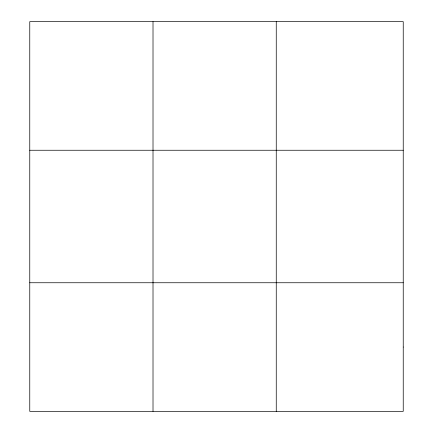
<?xml version="1.0" encoding="UTF-8"?>
<svg xmlns="http://www.w3.org/2000/svg" width="433" height="433" viewBox="0 0 433 433"><rect width="100%" height="100%" fill="white"/><g stroke="black" fill="none" stroke-linecap="round" stroke-linejoin="round"><path stroke-width="0.65" d="M153.011 411.35L153.011 21.65M276.254 411.35L276.254 21.65M29.763 150.251L403.237 150.251M29.763 282.749L403.237 282.749M403.237 347.05L403.237 411.35L29.763 411.35L29.763 21.65L403.237 21.65L403.237 347.05"/></g></svg>
